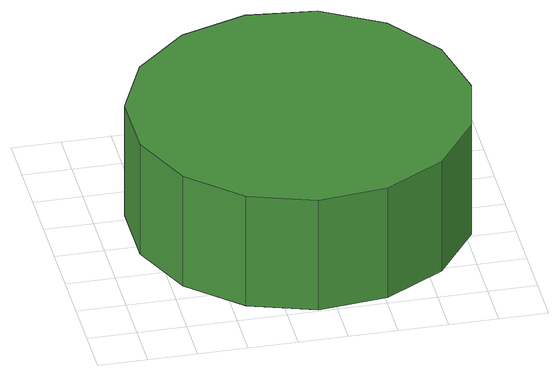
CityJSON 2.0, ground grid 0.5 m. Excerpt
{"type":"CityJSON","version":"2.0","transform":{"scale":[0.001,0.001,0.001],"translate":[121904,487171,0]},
"CityObjects":{
"tree1":{"type":"SolitaryVegetationObject","attributes":{"function":"something"},"geometry":[{"type":"MultiSurface","lod":"1","boundaries":[[[0,1,2,3,4,5,6,7,8,9,10,11,12,13,14]],[[15,16,17,18,19,20,21,22,23,24,25,26,27,28,29]],[[0,29,28,1]],[[1,28,27,2]],[[2,27,26,3]],[[3,26,25,4]],[[4,25,24,5]],[[5,24,23,6]],[[6,23,22,7]],[[7,22,21,8]],[[8,21,20,9]],[[9,20,19,10]],[[10,19,18,11]],[[11,18,17,12]],[[12,17,16,13]],[[13,16,15,14]],[[14,15,29,0]]]}]}
},
"vertices":[
[3705,1727,2247],[3557,2423,2247],[3139,2998,2247],[2523,3354,2247],[1816,3428,2247],[1139,3208,2247],[611,2732,2247],[321,2082,2247],[321,1371,2247],[611,721,2247],[1139,245,2247],[1816,26,2247],[2523,100,2247],[3139,456,2247],[3557,1031,2247],[3557,1031,977],[3139,456,977],[2523,100,977],[1816,26,977],[1139,245,977],[611,721,977],[321,1371,977],[321,2082,977],[611,2732,977],[1139,3208,977],[1816,3428,977],[2523,3354,977],[3139,2998,977],[3557,2423,977],[3705,1727,977]
]}
